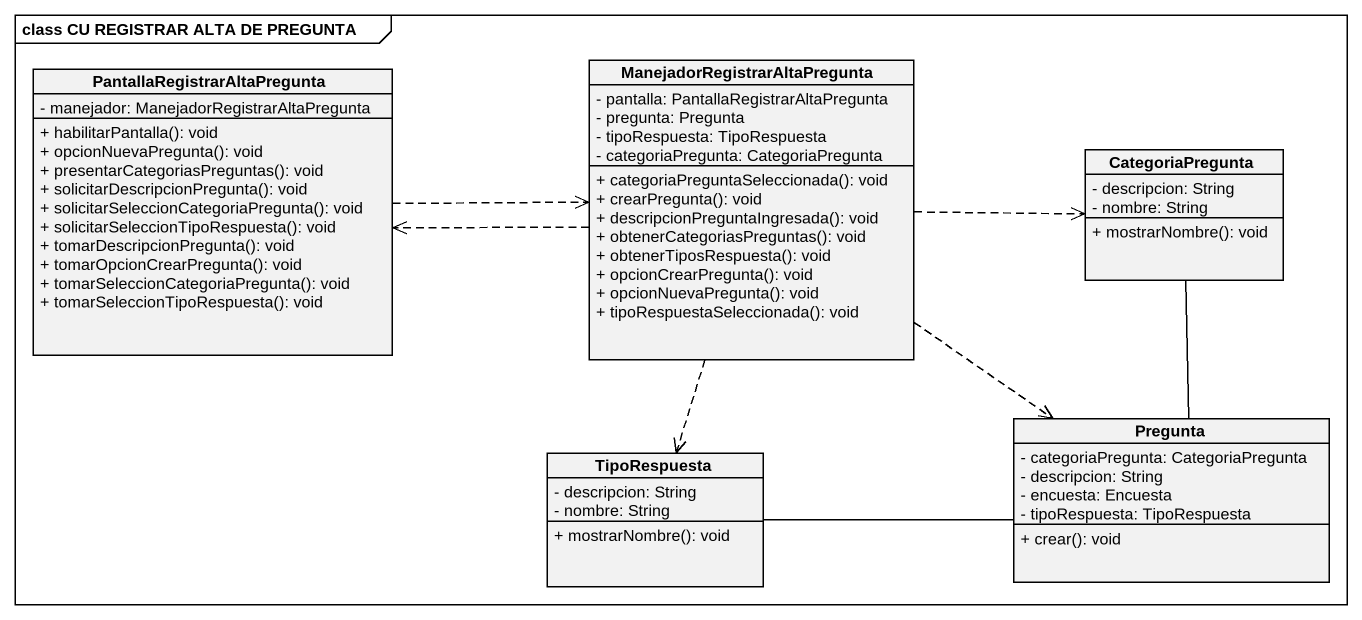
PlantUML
@startuml
mainframe class CU REGISTRAR ALTA DE PREGUNTA
hide circle
hide empty members
skinparam classAttributeIconSize 0
class "PantallaRegistrarAltaPregunta" as PantallaRegistrarAltaPregunt {
  - manejador: ManejadorRegistrarAltaPregunta
  + habilitarPantalla(): void
  + opcionNuevaPregunta(): void
  + presentarCategoriasPreguntas(): void
  + solicitarDescripcionPregunta(): void
  + solicitarSeleccionCategoriaPregunta(): void
  + solicitarSeleccionTipoRespuesta(): void
  + tomarDescripcionPregunta(): void
  + tomarOpcionCrearPregunta(): void
  + tomarSeleccionCategoriaPregunta(): void
  + tomarSeleccionTipoRespuesta(): void
}
class "ManejadorRegistrarAltaPregunta" as ManejadorRegistrarAltaPregun {
  - pantalla: PantallaRegistrarAltaPregunta
  - pregunta: Pregunta
  - tipoRespuesta: TipoRespuesta
  - categoriaPregunta: CategoriaPregunta
  + categoriaPreguntaSeleccionada(): void
  + crearPregunta(): void
  + descripcionPreguntaIngresada(): void
  + obtenerCategoriasPreguntas(): void
  + obtenerTiposRespuesta(): void
  + opcionCrearPregunta(): void
  + opcionNuevaPregunta(): void
  + tipoRespuestaSeleccionada(): void
}
class CategoriaPregunta {
  - descripcion: String
  - nombre: String
  + mostrarNombre(): void
}
class Pregunta {
  - categoriaPregunta: CategoriaPregunta
  - descripcion: String
  - encuesta: Encuesta
  - tipoRespuesta: TipoRespuesta
  + crear(): void
}
class TipoRespuesta {
  - descripcion: String
  - nombre: String
  + mostrarNombre(): void
}
PantallaRegistrarAltaPregunt .right.> ManejadorRegistrarAltaPregun
ManejadorRegistrarAltaPregun .left.> PantallaRegistrarAltaPregunt
ManejadorRegistrarAltaPregun .right.> CategoriaPregunta
ManejadorRegistrarAltaPregun ..> Pregunta
ManejadorRegistrarAltaPregun ..> TipoRespuesta
CategoriaPregunta -- Pregunta
TipoRespuesta -right- Pregunta
@enduml
